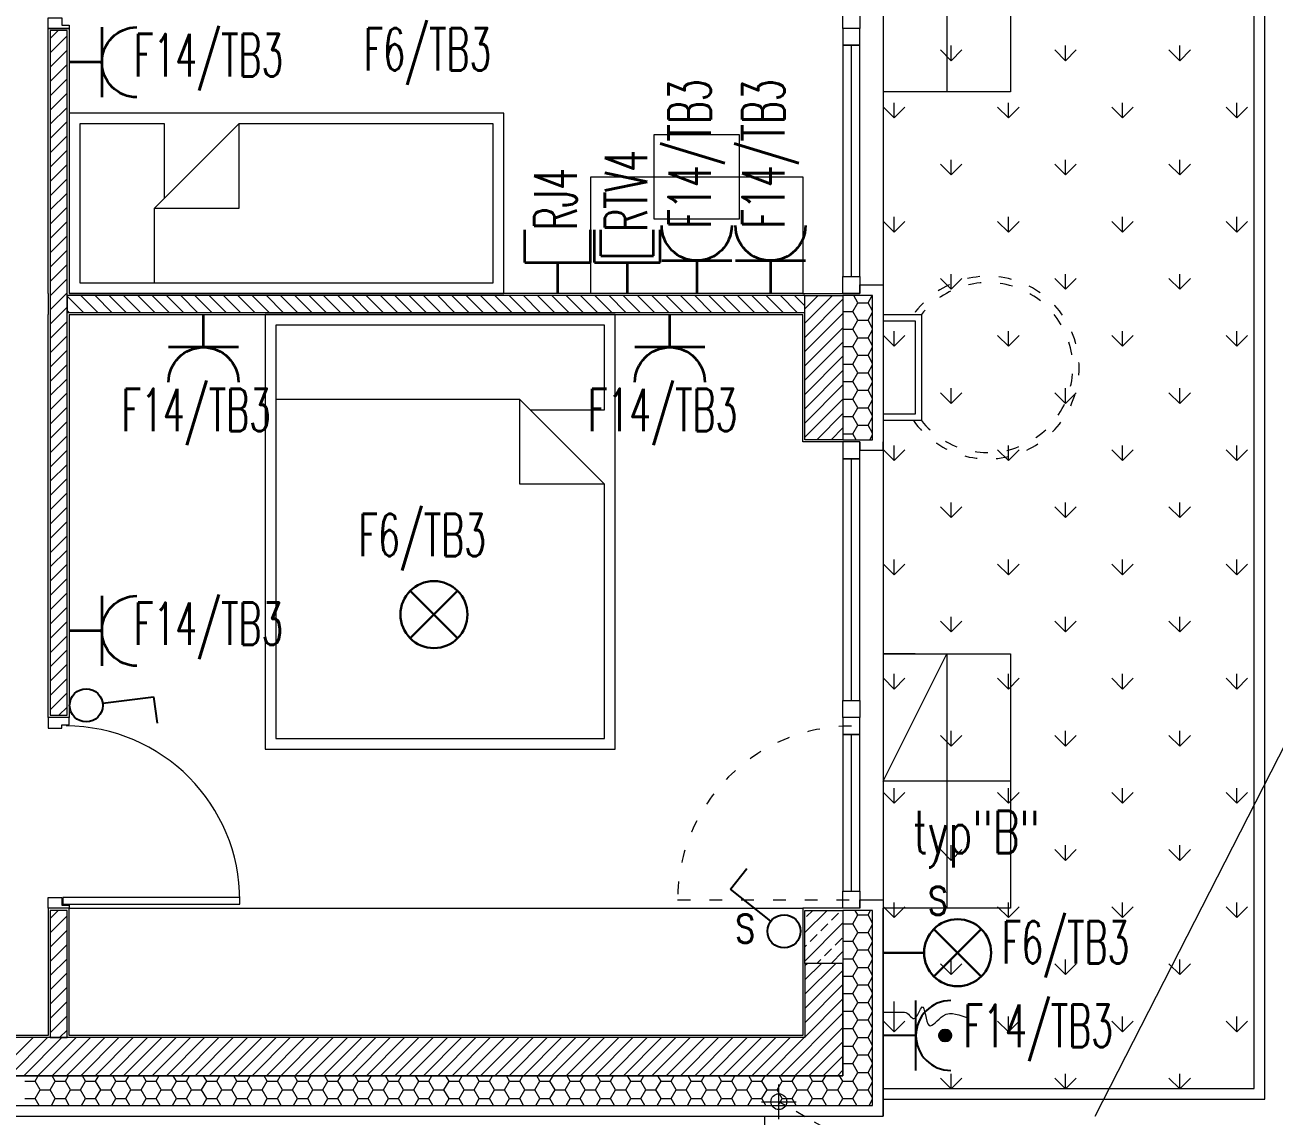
# Model space of a CAD drawing. Header units: millimetres. Extents: x 1780 to 154263, y -7240 to 17216.
# Drawn here: x 75527 to 76116, y 3478 to 3993 of the extents above; entities that cross this region are included whole.
import ezdxf

# ---------------------------------------------------------------- set-up
doc = ezdxf.new("R2010")
doc.units = ezdxf.units.MM
doc.linetypes.add('0.5_0.5', pattern=[1, 0.5, -0.5])
doc.linetypes.add('ACAD_ISO03W100', pattern=[30, 12, -18])
for name, color, linetype, lineweight in [('2d_SX_aranżacja niedrukowana', 191, 'Continuous', 5), ('2d_SX_gruba przekroje', 90, 'Continuous', 20), ('2d_SX_instalacje - kanalizacja opadowa', 130, 'Continuous', 5), ('2d_SX_instalacje szkic - woda', 140, 'Continuous', 5), ('2d_SX_oznaczenia', 40, 'Continuous', 0), ('2d_SX_stolarka drzwiowa', 211, 'Continuous', 5), ('2d_SX_stolarka okienna', 5, 'Continuous', 5), ('2d_SX_stolarka okznaczenia', 251, 'Continuous', 5), ('2d_SX_szraf', 251, 'Continuous', 0), ('2d_SX_warstwy', 181, 'Continuous', 9), ('2d_SX_widok', 10, 'Continuous', 9)]:
    doc.layers.add(name, color=color, linetype=linetype, lineweight=lineweight)
doc.layers.add('2d_SX_rewizja 18 września', color=210, linetype='Continuous')
doc.layers.add('60 instalacje elektryka', color=10, linetype='Continuous')
doc.styles.add('OPIS', font='simplex.shx', dxfattribs={"width": 0.7, "height": 4})

# ---------------------------------------------------------------- blocks, each defined once
blk = doc.blocks.new('PDKLD A2')
at = {"layer": '2d_SX_szraf'}
h = blk.add_hatch(dxfattribs=at)
h.set_pattern_fill('ANSI31', color=8, scale=1.5, style=0)
h.set_pattern_definition([(45, (67477.7755, -18460.881), (-3.367596, 3.367596), [])])
h.paths.add_polyline_path([(80771, -12522.24), (80779, -12522.24), (80779, -12199.24), (80771, -12199.24)])
h = blk.add_hatch(dxfattribs=at)
h.set_pattern_fill('ANSI31', color=8, scale=1.5, angle=90, style=0)
h.set_pattern_definition([(135, (87040.648, -25625.462), (-3.367596, -3.367596), [])])
h.paths.add_polyline_path([(81127, -12332.24), (81127, -12324.24), (80779, -12324.24), (80779, -12332.24)])
h = blk.add_hatch(dxfattribs=at)
h.set_pattern_fill('ANSI31', color=8, scale=1.5, style=0)
h.set_pattern_definition([(45, (67477.7755, -18875.881), (-3.367596, 3.367596), [])])
h.paths.add_polyline_path([(80771, -12674.24), (80779, -12674.24), (80779, -12614.24), (80771, -12614.24)])
at = {"layer": '2d_SX_aranżacja niedrukowana', "color": 8}
for p, q in [((80780, -12673.24), (80780, -12613.24)), ((80780, -12613.24), (81126, -12613.24))]:
    blk.add_line(p, q, dxfattribs=at)
for points in [[(80985, -12323.24), (80985, -12238.24), (80780, -12238.24), (80780, -12323.24)], [(81096, -12248.24), (81096, -12288.24), (81056, -12288.24), (81056, -12248.24)], [(81026, -12323.24), (81026, -12268.24), (81126, -12268.24), (81126, -12323.24)], [(80872.5, -12538.24), (81037.5, -12538.24), (81037.5, -12333.24), (80872.5, -12333.24)]]:
    blk.add_lwpolyline(points, close=True, dxfattribs=at)
for points in [[(80825, -12278.24), (80825, -12243.24), (80785, -12243.24), (80785, -12318.24), (80820, -12318.24)], [(80820, -12318.24), (80980, -12318.24), (80980, -12243.24), (80860, -12243.24)], [(80860, -12243.24), (80820, -12283.24)], [(80860, -12243.24), (80860, -12283.24), (80820, -12283.24)], [(80820, -12283.24), (80820, -12318.24)], [(80997.5, -12378.24), (81032.5, -12378.24), (81032.5, -12338.24), (80877.5, -12338.24), (80877.5, -12373.24)], [(80877.5, -12373.24), (80877.5, -12533.24), (81032.5, -12533.24), (81032.5, -12413.24)], [(80992.5, -12373.24), (80877.5, -12373.24)], [(81032.5, -12413.24), (80992.5, -12373.24)], [(81032.5, -12413.24), (80992.5, -12413.24), (80992.5, -12373.24)]]:
    blk.add_lwpolyline(points, dxfattribs=at)
at = {"layer": '2d_SX_gruba przekroje', "color": 8}
for p, q in [((80770, -12323.24), (80770, -12198.24)), ((80770, -12198.24), (80780, -12198.24)), ((80780, -12198.24), (80780, -12323.24)), ((81153, -12323.24), (81153, -12319.24)), ((81153, -12319.24), (81164, -12319.24)), ((81164, -12319.24), (81164, -12323.24)), ((80770, -12323.24), (80770, -12333.24)), ((81126, -12323.24), (80780, -12323.24)), ((81126, -12323.24), (81153, -12323.24)), ((81164, -12323.24), (81164, -12393.24)), ((80770, -12523.24), (80770, -12333.24)), ((80780, -12333.24), (81126, -12333.24)), ((80780, -12333.24), (80780, -12523.24)), ((81126, -12393.24), (81126, -12333.24)), ((81153, -12393.24), (81126, -12393.24)), ((81153, -12393.24), (81153, -12393.24)), ((81153, -12393.24), (81153, -12397.24)), ((81164, -12397.24), (81164, -12393.24)), ((81153, -12397.24), (81164, -12397.24)), ((80780, -12523.24), (80770, -12523.24)), ((80780, -12613.24), (80770, -12613.24)), ((80770, -12613.24), (80770, -12673.24)), ((80780, -12673.24), (80780, -12613.24)), ((81153, -12613.24), (81126, -12613.24)), ((81126, -12613.24), (81126, -12673.24)), ((81153, -12613.24), (81153, -12609.24)), ((81153, -12609.24), (81164, -12609.24)), ((81164, -12609.24), (81164, -12613.24)), ((81164, -12711.24), (81164, -12613.24)), ((80770, -12673.24), (80402, -12673.24)), ((81126, -12673.24), (80780, -12673.24)), ((80364, -12711.24), (81164, -12711.24))]:
    blk.add_line(p, q, dxfattribs=at)
at = {"layer": '2d_SX_instalacje - kanalizacja opadowa', "color": 8, "linetype": '0.5_0.5', "ltscale": 10}
blk.add_line((81214, -12761.24), (81114.75, -12704.49), dxfattribs=at)
at = {"layer": '2d_SX_instalacje - kanalizacja opadowa', "color": 8}
for points in [[(81114.75, -12712.65), (81114.75, -12696.32)], [(81106.58, -12704.49), (81122.92, -12704.49)]]:
    blk.add_lwpolyline(points, dxfattribs=at)
blk.add_circle((81114.75, -12704.49), 3.75, dxfattribs=at)
at = {"layer": '2d_SX_instalacje szkic - woda', "color": 8}
for p, q in [((81169, -12657.24), (81169, -12667.24)), ((81164, -12662.24), (81174, -12662.24))]:
    blk.add_line(p, q, dxfattribs=at)
at = {"layer": '2d_SX_instalacje szkic - woda', "color": 8, "start_tangent": (0.999797, 0.020138), "end_tangent": (0.973228, -0.22984)}
blk.add_spline([(81174, -12662.24), (81178.39, -12665.3), (81182.38, -12659.79), (81185.68, -12668.47), (81192.28, -12663.92), (81203.98, -12664.89)], degree=3, dxfattribs=at)
at = {"layer": '2d_SX_oznaczenia', "color": 8, "ltscale": 0.5}
for p, q in [((81164, -12553.24), (81194, -12493.24)), ((81224, -12553.24), (81164, -12553.24))]:
    blk.add_line(p, q, dxfattribs=at)
at = {"layer": '2d_SX_stolarka drzwiowa', "color": 8}
for points in [[(80776.5, -12193.24), (80776.5, -12196.74), (80780, -12196.74), (80780, -12198.24), (80770, -12198.24), (80770, -12193.24), (80776.5, -12193.24)], [(80780, -12526.74), (80780, -12523.24), (80770, -12523.24), (80770, -12528.24), (80776.5, -12528.24), (80776.5, -12526.74), (80780, -12526.74)], [(80776.5, -12608.24), (80776.5, -12611.74), (80780, -12611.74), (80780, -12613.24), (80770, -12613.24), (80770, -12608.24), (80776.5, -12608.24)]]:
    blk.add_lwpolyline(points, dxfattribs=at)
blk.add_lwpolyline([(80777, -12611.24), (80860.5, -12611.24), (80860.5, -12608.24), (80777, -12608.24)], close=True, dxfattribs=at)
at = {"layer": '2d_SX_stolarka okienna', "color": 8, "linetype": 'ACAD_ISO03W100', "ltscale": 0.5}
blk.add_line((81067, -12609.24), (81149, -12609.24), dxfattribs=at)
at = {"layer": '2d_SX_stolarka okienna', "color": 8}
for points in [[(81145, -12198.24), (81145, -12190.24), (81153, -12190.24), (81153, -12198.24), (81145, -12198.24)], [(81145, -12198.24), (81145, -12206.24), (81153, -12206.24), (81153, -12198.24), (81145, -12198.24)], [(81145, -12315.24), (81153, -12315.24), (81153, -12206.24), (81145, -12206.24)], [(81145, -12323.24), (81145, -12315.24), (81153, -12315.24), (81153, -12323.24), (81145, -12323.24)], [(81145, -12393.24), (81145, -12401.24), (81153, -12401.24), (81153, -12393.24), (81145, -12393.24)], [(81145, -12515.24), (81153, -12515.24), (81153, -12401.24), (81145, -12401.24)], [(81145, -12523.24), (81145, -12515.24), (81153, -12515.24), (81153, -12523.24), (81145, -12523.24)], [(81145, -12523.24), (81145, -12531.24), (81153, -12531.24), (81153, -12523.24), (81145, -12523.24)], [(81145, -12605.24), (81153, -12605.24), (81153, -12531.24), (81145, -12531.24)], [(81145, -12613.24), (81145, -12605.24), (81153, -12605.24), (81153, -12613.24), (81145, -12613.24)]]:
    blk.add_lwpolyline(points, close=True, dxfattribs=at)
for points in [[(81149, -12315.24), (81149, -12206.24)], [(81149, -12515.24), (81149, -12401.24)], [(81149, -12605.24), (81149, -12531.24)]]:
    blk.add_lwpolyline(points, dxfattribs=at)
at = {"layer": '2d_SX_stolarka okienna', "color": 8, "linetype": 'ACAD_ISO03W100', "ltscale": 0.5}
blk.add_arc((81149.07, -12609.4), 82.07, 90.04855, 179.8832, dxfattribs=at)
at = {"layer": '2d_SX_stolarka okznaczenia', "color": 8}
blk.add_arc((80778.07, -12609.66), 82.43, 359.94923, 89.70246, dxfattribs=at)
at = {"layer": '2d_SX_szraf', "color": 8}
for p, q in [((81164, -11935.24), (81164, -12711.24)), ((81264, -12711.24), (81642.5, -11970.24))]:
    blk.add_line(p, q, dxfattribs=at)
at = {"layer": '2d_SX_szraf', "color": 8, "linetype": 'Continuous'}
for p, q in [((81196.07, -12213.49), (81196.07, -12206.35)), ((81249.96, -12213.49), (81249.96, -12206.35)), ((81303.84, -12213.49), (81303.84, -12206.35)), ((81196.07, -12213.49), (81191.02, -12208.44)), ((81196.07, -12213.49), (81201.13, -12208.44)), ((81249.96, -12213.49), (81244.9, -12208.44)), ((81249.96, -12213.49), (81255.01, -12208.44)), ((81303.84, -12213.49), (81298.79, -12208.44)), ((81303.84, -12213.49), (81308.89, -12208.44)), ((81169.13, -12240.43), (81164.08, -12235.38)), ((81169.13, -12240.43), (81169.13, -12233.29)), ((81169.13, -12240.43), (81174.19, -12235.38)), ((81223.02, -12240.43), (81217.96, -12235.38)), ((81223.02, -12240.43), (81223.02, -12233.29)), ((81223.02, -12240.43), (81228.07, -12235.38)), ((81276.9, -12240.43), (81271.85, -12235.38)), ((81276.9, -12240.43), (81276.9, -12233.29)), ((81276.9, -12240.43), (81281.95, -12235.38)), ((81330.78, -12240.43), (81325.73, -12235.38)), ((81330.78, -12240.43), (81330.78, -12233.29)), ((81330.78, -12240.43), (81335.83, -12235.38)), ((81196.07, -12267.37), (81196.07, -12260.23)), ((81249.96, -12267.37), (81249.96, -12260.23)), ((81303.84, -12267.37), (81303.84, -12260.23)), ((81196.07, -12267.37), (81191.02, -12262.32)), ((81196.07, -12267.37), (81201.13, -12262.32)), ((81249.96, -12267.37), (81244.9, -12262.32)), ((81249.96, -12267.37), (81255.01, -12262.32)), ((81303.84, -12267.37), (81298.79, -12262.32)), ((81303.84, -12267.37), (81308.89, -12262.32)), ((81169.13, -12294.31), (81164.08, -12289.26)), ((81169.13, -12294.31), (81169.13, -12287.17)), ((81169.13, -12294.31), (81174.19, -12289.26)), ((81223.02, -12294.31), (81217.96, -12289.26)), ((81223.02, -12294.31), (81223.02, -12287.17)), ((81223.02, -12294.31), (81228.07, -12289.26)), ((81276.9, -12294.31), (81271.85, -12289.26)), ((81276.9, -12294.31), (81276.9, -12287.17)), ((81276.9, -12294.31), (81281.95, -12289.26)), ((81330.78, -12294.31), (81325.73, -12289.26)), ((81330.78, -12294.31), (81330.78, -12287.17)), ((81330.78, -12294.31), (81335.83, -12289.26)), ((81196.07, -12321.26), (81196.07, -12314.11)), ((81249.96, -12321.26), (81249.96, -12314.11)), ((81303.84, -12321.26), (81303.84, -12314.11)), ((81196.07, -12321.26), (81191.02, -12316.2)), ((81196.07, -12321.26), (81201.13, -12316.2)), ((81249.96, -12321.26), (81244.9, -12316.2)), ((81249.96, -12321.26), (81255.01, -12316.2)), ((81303.84, -12321.26), (81298.79, -12316.2)), ((81303.84, -12321.26), (81308.89, -12316.2)), ((81127, -12330.51), (81133.27, -12324.24)), ((81127, -12337.24), (81140.01, -12324.24)), ((81127, -12343.98), (81145, -12325.98)), ((81152.04, -12327.69), (81150.05, -12324.24)), ((81156.81, -12327.69), (81158.8, -12324.24)), ((81145, -12331.82), (81149.66, -12331.82)), ((81149.66, -12331.82), (81152.04, -12327.69)), ((81152.04, -12335.94), (81149.66, -12331.82)), ((81152.04, -12327.69), (81156.81, -12327.69)), ((81159, -12331.5), (81156.81, -12327.69)), ((81127, -12350.71), (81145, -12332.71)), ((81149.66, -12340.07), (81152.04, -12335.94)), ((81152.04, -12335.94), (81156.81, -12335.94)), ((81156.81, -12335.94), (81159, -12332.14)), ((81159, -12339.74), (81156.81, -12335.94)), ((81127, -12357.45), (81145, -12339.45)), ((81145, -12340.07), (81149.66, -12340.07)), ((81152.04, -12344.19), (81149.66, -12340.07)), ((81156.81, -12344.19), (81159, -12340.39)), ((81169.13, -12348.2), (81164.08, -12343.14)), ((81169.13, -12348.2), (81169.13, -12341.05)), ((81169.13, -12348.2), (81174.19, -12343.14)), ((81223.02, -12348.2), (81217.96, -12343.14)), ((81223.02, -12348.2), (81223.02, -12341.05)), ((81223.02, -12348.2), (81228.07, -12343.14)), ((81276.9, -12348.2), (81271.85, -12343.14)), ((81276.9, -12348.2), (81276.9, -12341.05)), ((81276.9, -12348.2), (81281.95, -12343.14)), ((81330.78, -12348.2), (81325.73, -12343.14)), ((81330.78, -12348.2), (81330.78, -12341.05)), ((81330.78, -12348.2), (81335.83, -12343.14)), ((81127, -12364.18), (81145, -12346.18)), ((81145, -12348.31), (81149.66, -12348.31)), ((81149.66, -12348.31), (81152.04, -12344.19)), ((81152.04, -12352.44), (81149.66, -12348.31)), ((81152.04, -12344.19), (81156.81, -12344.19)), ((81159, -12347.99), (81156.81, -12344.19)), ((81156.81, -12352.44), (81159, -12348.64)), ((81127, -12370.92), (81145, -12352.92)), ((81149.66, -12356.56), (81152.04, -12352.44)), ((81152.04, -12352.44), (81156.81, -12352.44)), ((81159, -12356.24), (81156.81, -12352.44)), ((81127, -12377.65), (81145, -12359.65)), ((81145, -12356.56), (81149.66, -12356.56)), ((81152.04, -12360.69), (81149.66, -12356.56)), ((81149.66, -12364.81), (81152.04, -12360.69)), ((81152.04, -12360.69), (81156.81, -12360.69)), ((81156.81, -12360.69), (81159, -12356.89)), ((81159, -12364.49), (81156.81, -12360.69)), ((81127, -12384.39), (81145, -12366.39)), ((81145, -12364.81), (81149.66, -12364.81)), ((81152.04, -12368.94), (81149.66, -12364.81)), ((81156.81, -12368.94), (81159, -12365.13)), ((81127, -12391.12), (81145, -12373.12)), ((81145, -12373.06), (81149.66, -12373.06)), ((81149.66, -12373.06), (81152.04, -12368.94)), ((81152.04, -12377.19), (81149.66, -12373.06)), ((81152.04, -12368.94), (81156.81, -12368.94)), ((81159, -12372.74), (81156.81, -12368.94)), ((81196.07, -12375.14), (81191.02, -12370.09)), ((81196.07, -12375.14), (81196.07, -12367.99)), ((81196.07, -12375.14), (81201.13, -12370.09)), ((81249.96, -12375.14), (81244.9, -12370.09)), ((81249.96, -12375.14), (81249.96, -12367.99)), ((81249.96, -12375.14), (81255.01, -12370.09)), ((81303.84, -12375.14), (81298.79, -12370.09)), ((81303.84, -12375.14), (81303.84, -12367.99)), ((81303.84, -12375.14), (81308.89, -12370.09)), ((81149.66, -12381.31), (81152.04, -12377.19)), ((81152.04, -12377.19), (81156.81, -12377.19)), ((81156.81, -12377.19), (81159, -12373.38)), ((81159, -12380.99), (81156.81, -12377.19)), ((81132.62, -12392.24), (81145, -12379.86)), ((81145, -12381.31), (81149.66, -12381.31)), ((81152.04, -12385.43), (81149.66, -12381.31)), ((81156.81, -12385.43), (81159, -12381.63)), ((81139.36, -12392.24), (81145, -12386.59)), ((81145, -12389.56), (81149.66, -12389.56)), ((81149.66, -12389.56), (81152.04, -12385.43)), ((81151.21, -12392.24), (81149.66, -12389.56)), ((81152.04, -12385.43), (81156.81, -12385.43)), ((81159, -12389.24), (81156.81, -12385.43)), ((81157.64, -12392.24), (81159, -12389.88)), ((81169.13, -12402.08), (81169.13, -12394.93)), ((81223.02, -12402.08), (81223.02, -12394.93)), ((81276.9, -12402.08), (81276.9, -12394.93)), ((81330.78, -12402.08), (81330.78, -12394.93)), ((81169.13, -12402.08), (81164.08, -12397.03)), ((81169.13, -12402.08), (81174.19, -12397.03)), ((81223.02, -12402.08), (81217.96, -12397.03)), ((81223.02, -12402.08), (81228.07, -12397.03)), ((81276.9, -12402.08), (81271.85, -12397.03)), ((81276.9, -12402.08), (81281.95, -12397.03)), ((81330.78, -12402.08), (81325.73, -12397.03)), ((81330.78, -12402.08), (81335.83, -12397.03)), ((81196.07, -12429.02), (81191.02, -12423.97)), ((81196.07, -12429.02), (81196.07, -12421.87)), ((81196.07, -12429.02), (81201.13, -12423.97)), ((81249.96, -12429.02), (81244.9, -12423.97)), ((81249.96, -12429.02), (81249.96, -12421.87)), ((81249.96, -12429.02), (81255.01, -12423.97)), ((81303.84, -12429.02), (81298.79, -12423.97)), ((81303.84, -12429.02), (81303.84, -12421.87)), ((81303.84, -12429.02), (81308.89, -12423.97)), ((81169.13, -12455.96), (81169.13, -12448.82)), ((81223.02, -12455.96), (81223.02, -12448.82)), ((81276.9, -12455.96), (81276.9, -12448.82)), ((81330.78, -12455.96), (81330.78, -12448.82)), ((81169.13, -12455.96), (81164.08, -12450.91)), ((81169.13, -12455.96), (81174.19, -12450.91)), ((81223.02, -12455.96), (81217.96, -12450.91)), ((81223.02, -12455.96), (81228.07, -12450.91)), ((81276.9, -12455.96), (81271.85, -12450.91)), ((81276.9, -12455.96), (81281.95, -12450.91)), ((81330.78, -12455.96), (81325.73, -12450.91)), ((81330.78, -12455.96), (81335.83, -12450.91)), ((81196.07, -12482.9), (81191.02, -12477.85)), ((81196.07, -12482.9), (81196.07, -12475.76)), ((81196.07, -12482.9), (81201.13, -12477.85)), ((81249.96, -12482.9), (81244.9, -12477.85)), ((81249.96, -12482.9), (81249.96, -12475.76)), ((81249.96, -12482.9), (81255.01, -12477.85)), ((81303.84, -12482.9), (81298.79, -12477.85)), ((81303.84, -12482.9), (81303.84, -12475.76)), ((81303.84, -12482.9), (81308.89, -12477.85)), ((81169.13, -12509.84), (81169.13, -12502.7)), ((81223.02, -12509.84), (81223.02, -12502.7)), ((81276.9, -12509.84), (81276.9, -12502.7)), ((81330.78, -12509.84), (81330.78, -12502.7)), ((81169.13, -12509.84), (81164.08, -12504.79)), ((81169.13, -12509.84), (81174.19, -12504.79)), ((81223.02, -12509.84), (81217.96, -12504.79)), ((81223.02, -12509.84), (81228.07, -12504.79)), ((81276.9, -12509.84), (81271.85, -12504.79)), ((81276.9, -12509.84), (81281.95, -12504.79)), ((81330.78, -12509.84), (81325.73, -12504.79)), ((81330.78, -12509.84), (81335.83, -12504.79)), ((81196.07, -12536.78), (81191.02, -12531.73)), ((81196.07, -12536.78), (81196.07, -12529.64)), ((81196.07, -12536.78), (81201.13, -12531.73)), ((81249.96, -12536.78), (81244.9, -12531.73)), ((81249.96, -12536.78), (81249.96, -12529.64)), ((81249.96, -12536.78), (81255.01, -12531.73)), ((81303.84, -12536.78), (81298.79, -12531.73)), ((81303.84, -12536.78), (81303.84, -12529.64)), ((81303.84, -12536.78), (81308.89, -12531.73)), ((81169.13, -12563.72), (81164.08, -12558.67)), ((81169.13, -12563.72), (81169.13, -12556.58)), ((81169.13, -12563.72), (81174.19, -12558.67)), ((81223.02, -12563.72), (81217.96, -12558.67)), ((81223.02, -12563.72), (81223.02, -12556.58)), ((81223.02, -12563.72), (81228.07, -12558.67)), ((81276.9, -12563.72), (81271.85, -12558.67)), ((81276.9, -12563.72), (81276.9, -12556.58)), ((81276.9, -12563.72), (81281.95, -12558.67)), ((81330.78, -12563.72), (81325.73, -12558.67)), ((81330.78, -12563.72), (81330.78, -12556.58)), ((81330.78, -12563.72), (81335.83, -12558.67)), ((81196.07, -12590.66), (81196.07, -12583.52)), ((81249.96, -12590.66), (81249.96, -12583.52)), ((81303.84, -12590.66), (81303.84, -12583.52)), ((81196.07, -12590.66), (81191.02, -12585.61)), ((81196.07, -12590.66), (81201.13, -12585.61)), ((81249.96, -12590.66), (81244.9, -12585.61)), ((81249.96, -12590.66), (81255.01, -12585.61)), ((81303.84, -12590.66), (81298.79, -12585.61)), ((81303.84, -12590.66), (81308.89, -12585.61)), ((81127, -12624.73), (81137.5, -12614.24)), ((81127.79, -12617.2), (81130.76, -12614.24)), ((81152.04, -12616.4), (81150.79, -12614.24)), ((81156.81, -12616.4), (81158.06, -12614.24)), ((81169.13, -12617.6), (81164.08, -12612.55)), ((81169.13, -12617.6), (81169.13, -12610.46)), ((81169.13, -12617.6), (81174.19, -12612.55)), ((81223.02, -12617.6), (81217.96, -12612.55)), ((81223.02, -12617.6), (81223.02, -12610.46)), ((81223.02, -12617.6), (81228.07, -12612.55)), ((81276.9, -12617.6), (81271.85, -12612.55)), ((81276.9, -12617.6), (81276.9, -12610.46)), ((81276.9, -12617.6), (81281.95, -12612.55)), ((81330.78, -12617.6), (81325.73, -12612.55)), ((81330.78, -12617.6), (81330.78, -12610.46)), ((81330.78, -12617.6), (81335.83, -12612.55)), ((81127, -12638.2), (81145, -12620.2)), ((81134.53, -12623.94), (81137.9, -12620.57)), ((81139.58, -12618.89), (81142.95, -12615.52)), ((81145, -12620.53), (81149.66, -12620.53)), ((81149.66, -12620.53), (81152.04, -12616.4)), ((81152.04, -12624.65), (81149.66, -12620.53)), ((81152.04, -12616.4), (81156.81, -12616.4)), ((81159, -12620.21), (81156.81, -12616.4)), ((81129.48, -12628.99), (81132.85, -12625.62)), ((81149.66, -12628.78), (81152.04, -12624.65)), ((81152.04, -12624.65), (81156.81, -12624.65)), ((81156.81, -12624.65), (81159, -12620.85)), ((81159, -12628.46), (81156.81, -12624.65)), ((81127, -12631.46), (81127.79, -12630.67)), ((81136.21, -12635.72), (81139.58, -12632.36)), ((81141.27, -12630.67), (81144.63, -12627.3)), ((81145, -12628.78), (81149.66, -12628.78)), ((81152.04, -12632.9), (81149.66, -12628.78)), ((81156.81, -12632.9), (81159, -12629.1)), ((81132.7, -12639.24), (81134.53, -12637.41)), ((81139.44, -12639.24), (81145, -12633.67)), ((81145, -12637.03), (81149.66, -12637.03)), ((81149.66, -12637.03), (81152.04, -12632.9)), ((81152.04, -12641.15), (81149.66, -12637.03)), ((81152.04, -12632.9), (81156.81, -12632.9)), ((81159, -12636.7), (81156.81, -12632.9)), ((81156.81, -12641.15), (81159, -12637.35)), ((81196.07, -12644.54), (81196.07, -12637.4)), ((81249.96, -12644.54), (81249.96, -12637.4)), ((81303.84, -12644.54), (81303.84, -12637.4)), ((81127, -12640.32), (81128.09, -12639.24)), ((81127, -12647.06), (81134.83, -12639.24)), ((81127, -12653.8), (81141.56, -12639.24)), ((81127, -12660.53), (81145, -12642.53)), ((81149.66, -12645.28), (81152.04, -12641.15)), ((81152.04, -12641.15), (81156.81, -12641.15)), ((81159, -12644.95), (81156.81, -12641.15)), ((81196.07, -12644.54), (81191.02, -12639.49)), ((81196.07, -12644.54), (81201.13, -12639.49)), ((81249.96, -12644.54), (81244.9, -12639.49)), ((81249.96, -12644.54), (81255.01, -12639.49)), ((81303.84, -12644.54), (81298.79, -12639.49)), ((81303.84, -12644.54), (81308.89, -12639.49)), ((81127, -12667.27), (81145, -12649.27)), ((81145, -12645.28), (81149.66, -12645.28)), ((81152.04, -12649.4), (81149.66, -12645.28)), ((81149.66, -12653.52), (81152.04, -12649.4)), ((81152.04, -12649.4), (81156.81, -12649.4)), ((81156.81, -12649.4), (81159, -12645.6)), ((81159, -12653.2), (81156.81, -12649.4)), ((81145, -12653.52), (81149.66, -12653.52)), ((81152.04, -12657.65), (81149.66, -12653.52)), ((81156.81, -12657.65), (81159, -12653.85)), ((81127, -12674), (81145, -12656)), ((81145, -12661.77), (81149.66, -12661.77)), ((81149.66, -12661.77), (81152.04, -12657.65)), ((81152.04, -12665.9), (81149.66, -12661.77)), ((81152.04, -12657.65), (81156.81, -12657.65)), ((81159, -12661.45), (81156.81, -12657.65)), ((81115.5, -12692.24), (81145, -12662.74)), ((81149.66, -12670.02), (81152.04, -12665.9)), ((81152.04, -12665.9), (81156.81, -12665.9)), ((81156.81, -12665.9), (81159, -12662.09)), ((81159, -12669.7), (81156.81, -12665.9)), ((81169.13, -12671.49), (81164.08, -12666.43)), ((81169.13, -12671.49), (81169.13, -12664.34)), ((81169.13, -12671.49), (81174.19, -12666.43)), ((81223.02, -12671.49), (81217.96, -12666.43)), ((81223.02, -12671.49), (81223.02, -12664.34)), ((81223.02, -12671.49), (81228.07, -12666.43)), ((81276.9, -12671.49), (81271.85, -12666.43)), ((81276.9, -12671.49), (81276.9, -12664.34)), ((81276.9, -12671.49), (81281.95, -12666.43)), ((81330.78, -12671.49), (81325.73, -12666.43)), ((81330.78, -12671.49), (81330.78, -12664.34)), ((81330.78, -12671.49), (81335.83, -12666.43)), ((81122.24, -12692.24), (81145, -12669.47)), ((81145, -12670.02), (81149.66, -12670.02)), ((81152.04, -12674.15), (81149.66, -12670.02)), ((81156.81, -12674.15), (81159, -12670.34)), ((80745.07, -12692.24), (80763.07, -12674.24)), ((80751.8, -12692.24), (80769.8, -12674.24)), ((80758.54, -12692.24), (80776.54, -12674.24)), ((80765.27, -12692.24), (80783.27, -12674.24)), ((80772.01, -12692.24), (80790.01, -12674.24)), ((80778.74, -12692.24), (80796.74, -12674.24)), ((80785.48, -12692.24), (80803.48, -12674.24)), ((80792.21, -12692.24), (80810.21, -12674.24)), ((80798.95, -12692.24), (80816.95, -12674.24)), ((80805.68, -12692.24), (80823.68, -12674.24)), ((80812.42, -12692.24), (80830.42, -12674.24)), ((80819.15, -12692.24), (80837.15, -12674.24)), ((80825.89, -12692.24), (80843.89, -12674.24)), ((80832.62, -12692.24), (80850.62, -12674.24)), ((80839.36, -12692.24), (80857.36, -12674.24)), ((80846.1, -12692.24), (80864.1, -12674.24)), ((80852.83, -12692.24), (80870.83, -12674.24)), ((80859.57, -12692.24), (80877.57, -12674.24)), ((80866.3, -12692.24), (80884.3, -12674.24)), ((80873.04, -12692.24), (80891.04, -12674.24)), ((80879.77, -12692.24), (80897.77, -12674.24)), ((80886.51, -12692.24), (80904.51, -12674.24)), ((80893.24, -12692.24), (80911.24, -12674.24)), ((80899.98, -12692.24), (80917.98, -12674.24)), ((80906.71, -12692.24), (80924.71, -12674.24)), ((80913.45, -12692.24), (80931.45, -12674.24)), ((80920.18, -12692.24), (80938.18, -12674.24)), ((80926.92, -12692.24), (80944.92, -12674.24)), ((80933.65, -12692.24), (80951.65, -12674.24)), ((80940.39, -12692.24), (80958.39, -12674.24)), ((80947.12, -12692.24), (80965.12, -12674.24)), ((80953.86, -12692.24), (80971.86, -12674.24)), ((80960.59, -12692.24), (80978.59, -12674.24)), ((80967.33, -12692.24), (80985.33, -12674.24)), ((80974.06, -12692.24), (80992.06, -12674.24)), ((80980.8, -12692.24), (80998.8, -12674.24)), ((80987.53, -12692.24), (81005.53, -12674.24)), ((80994.27, -12692.24), (81012.27, -12674.24)), ((81001, -12692.24), (81019, -12674.24)), ((81007.74, -12692.24), (81025.74, -12674.24)), ((81014.48, -12692.24), (81032.48, -12674.24)), ((81021.21, -12692.24), (81039.21, -12674.24)), ((81027.95, -12692.24), (81045.95, -12674.24)), ((81034.68, -12692.24), (81052.68, -12674.24)), ((81041.42, -12692.24), (81059.42, -12674.24)), ((81048.15, -12692.24), (81066.15, -12674.24)), ((81054.89, -12692.24), (81072.89, -12674.24)), ((81061.62, -12692.24), (81079.62, -12674.24)), ((81068.36, -12692.24), (81086.36, -12674.24)), ((81075.09, -12692.24), (81093.09, -12674.24)), ((81081.83, -12692.24), (81099.83, -12674.24)), ((81088.56, -12692.24), (81106.56, -12674.24)), ((81095.3, -12692.24), (81113.3, -12674.24)), ((81102.03, -12692.24), (81120.03, -12674.24)), ((81108.77, -12692.24), (81126.77, -12674.24)), ((81128.97, -12692.24), (81145, -12676.21)), ((81145, -12678.27), (81149.66, -12678.27)), ((81149.66, -12678.27), (81152.04, -12674.15)), ((81152.04, -12682.4), (81149.66, -12678.27)), ((81152.04, -12674.15), (81156.81, -12674.15)), ((81159, -12677.95), (81156.81, -12674.15)), ((81156.81, -12682.4), (81159, -12678.59)), ((81135.71, -12692.24), (81145, -12682.94)), ((81149.66, -12686.52), (81152.04, -12682.4)), ((81152.04, -12682.4), (81156.81, -12682.4)), ((81159, -12686.2), (81156.81, -12682.4)), ((81142.44, -12692.24), (81145, -12689.68)), ((81145, -12686.52), (81149.66, -12686.52)), ((81152.04, -12690.64), (81149.66, -12686.52)), ((81149.66, -12694.77), (81152.04, -12690.64)), ((81152.04, -12690.64), (81156.81, -12690.64)), ((81156.81, -12690.64), (81159, -12686.84)), ((81159, -12694.45), (81156.81, -12690.64)), ((81196.07, -12698.43), (81196.07, -12691.28)), ((81249.96, -12698.43), (81249.96, -12691.28)), ((81303.84, -12698.43), (81303.84, -12691.28)), ((80759.14, -12694.77), (80763.9, -12694.77)), ((80763.9, -12694.77), (80765.36, -12692.24)), ((80766.28, -12698.89), (80763.9, -12694.77)), ((80771.04, -12698.89), (80773.43, -12694.77)), ((80773.43, -12694.77), (80771.96, -12692.24)), ((80773.43, -12694.77), (80778.19, -12694.77)), ((80778.19, -12694.77), (80779.65, -12692.24)), ((80780.57, -12698.89), (80778.19, -12694.77)), ((80785.33, -12698.89), (80787.71, -12694.77)), ((80787.71, -12694.77), (80786.25, -12692.24)), ((80787.71, -12694.77), (80792.48, -12694.77)), ((80792.48, -12694.77), (80793.94, -12692.24)), ((80794.86, -12698.89), (80792.48, -12694.77)), ((80799.62, -12698.89), (80802, -12694.77)), ((80802, -12694.77), (80800.54, -12692.24)), ((80802, -12694.77), (80806.76, -12694.77)), ((80806.76, -12694.77), (80808.23, -12692.24)), ((80809.14, -12698.89), (80806.76, -12694.77)), ((80813.91, -12698.89), (80816.29, -12694.77)), ((80816.29, -12694.77), (80814.83, -12692.24)), ((80816.29, -12694.77), (80821.05, -12694.77)), ((80821.05, -12694.77), (80822.51, -12692.24)), ((80823.43, -12698.89), (80821.05, -12694.77)), ((80828.19, -12698.89), (80830.58, -12694.77)), ((80830.58, -12694.77), (80829.11, -12692.24)), ((80830.58, -12694.77), (80835.34, -12694.77)), ((80835.34, -12694.77), (80836.8, -12692.24)), ((80837.72, -12698.89), (80835.34, -12694.77)), ((80842.48, -12698.89), (80844.86, -12694.77)), ((80844.86, -12694.77), (80843.4, -12692.24)), ((80844.86, -12694.77), (80849.63, -12694.77)), ((80849.63, -12694.77), (80851.09, -12692.24)), ((80852.01, -12698.89), (80849.63, -12694.77)), ((80856.77, -12698.89), (80859.15, -12694.77)), ((80859.15, -12694.77), (80857.69, -12692.24)), ((80859.15, -12694.77), (80863.91, -12694.77)), ((80863.91, -12694.77), (80865.38, -12692.24)), ((80866.29, -12698.89), (80863.91, -12694.77)), ((80871.06, -12698.89), (80873.44, -12694.77)), ((80873.44, -12694.77), (80871.98, -12692.24)), ((80873.44, -12694.77), (80878.2, -12694.77)), ((80878.2, -12694.77), (80879.66, -12692.24)), ((80880.58, -12698.89), (80878.2, -12694.77)), ((80885.34, -12698.89), (80887.73, -12694.77)), ((80887.73, -12694.77), (80886.26, -12692.24)), ((80887.73, -12694.77), (80892.49, -12694.77)), ((80892.49, -12694.77), (80893.95, -12692.24)), ((80894.87, -12698.89), (80892.49, -12694.77)), ((80899.63, -12698.89), (80902.01, -12694.77)), ((80902.01, -12694.77), (80900.55, -12692.24)), ((80902.01, -12694.77), (80906.78, -12694.77)), ((80906.78, -12694.77), (80908.24, -12692.24)), ((80909.16, -12698.89), (80906.78, -12694.77)), ((80913.92, -12698.89), (80916.3, -12694.77)), ((80916.3, -12694.77), (80914.84, -12692.24)), ((80916.3, -12694.77), (80921.06, -12694.77)), ((80921.06, -12694.77), (80922.53, -12692.24)), ((80923.44, -12698.89), (80921.06, -12694.77)), ((80928.21, -12698.89), (80930.59, -12694.77)), ((80930.59, -12694.77), (80929.13, -12692.24)), ((80930.59, -12694.77), (80935.35, -12694.77)), ((80935.35, -12694.77), (80936.81, -12692.24)), ((80937.73, -12698.89), (80935.35, -12694.77)), ((80942.49, -12698.89), (80944.88, -12694.77)), ((80944.88, -12694.77), (80943.41, -12692.24)), ((80944.88, -12694.77), (80949.64, -12694.77)), ((80949.64, -12694.77), (80951.1, -12692.24)), ((80952.02, -12698.89), (80949.64, -12694.77)), ((80956.78, -12698.89), (80959.16, -12694.77)), ((80959.16, -12694.77), (80957.7, -12692.24)), ((80959.16, -12694.77), (80963.93, -12694.77)), ((80963.93, -12694.77), (80965.39, -12692.24)), ((80966.31, -12698.89), (80963.93, -12694.77)), ((80971.07, -12698.89), (80973.45, -12694.77)), ((80973.45, -12694.77), (80971.99, -12692.24)), ((80973.45, -12694.77), (80978.21, -12694.77)), ((80978.21, -12694.77), (80979.68, -12692.24)), ((80980.59, -12698.89), (80978.21, -12694.77)), ((80985.36, -12698.89), (80987.74, -12694.77)), ((80987.74, -12694.77), (80986.28, -12692.24)), ((80987.74, -12694.77), (80992.5, -12694.77)), ((80992.5, -12694.77), (80993.96, -12692.24)), ((80994.88, -12698.89), (80992.5, -12694.77)), ((80999.64, -12698.89), (81002.03, -12694.77)), ((81002.03, -12694.77), (81000.56, -12692.24)), ((81002.03, -12694.77), (81006.79, -12694.77)), ((81006.79, -12694.77), (81008.25, -12692.24)), ((81009.17, -12698.89), (81006.79, -12694.77)), ((81013.93, -12698.89), (81016.31, -12694.77)), ((81016.31, -12694.77), (81014.85, -12692.24)), ((81016.31, -12694.77), (81021.08, -12694.77)), ((81021.08, -12694.77), (81022.54, -12692.24)), ((81023.46, -12698.89), (81021.08, -12694.77)), ((81028.22, -12698.89), (81030.6, -12694.77)), ((81030.6, -12694.77), (81029.14, -12692.24)), ((81030.6, -12694.77), (81035.36, -12694.77)), ((81035.36, -12694.77), (81036.83, -12692.24)), ((81037.74, -12698.89), (81035.36, -12694.77)), ((81042.51, -12698.89), (81044.89, -12694.77)), ((81044.89, -12694.77), (81043.43, -12692.24)), ((81044.89, -12694.77), (81049.65, -12694.77)), ((81049.65, -12694.77), (81051.11, -12692.24)), ((81052.03, -12698.89), (81049.65, -12694.77)), ((81056.79, -12698.89), (81059.18, -12694.77)), ((81059.18, -12694.77), (81057.71, -12692.24)), ((81059.18, -12694.77), (81063.94, -12694.77)), ((81063.94, -12694.77), (81065.4, -12692.24)), ((81066.32, -12698.89), (81063.94, -12694.77)), ((81071.08, -12698.89), (81073.46, -12694.77)), ((81073.46, -12694.77), (81072, -12692.24)), ((81073.46, -12694.77), (81078.23, -12694.77)), ((81078.23, -12694.77), (81079.69, -12692.24)), ((81080.61, -12698.89), (81078.23, -12694.77)), ((81085.37, -12698.89), (81087.75, -12694.77)), ((81087.75, -12694.77), (81086.29, -12692.24)), ((81087.75, -12694.77), (81092.51, -12694.77)), ((81092.51, -12694.77), (81093.98, -12692.24)), ((81094.89, -12698.89), (81092.51, -12694.77)), ((81099.66, -12698.89), (81102.04, -12694.77)), ((81102.04, -12694.77), (81100.58, -12692.24)), ((81102.04, -12694.77), (81106.8, -12694.77)), ((81106.8, -12694.77), (81108.26, -12692.24)), ((81109.18, -12698.89), (81106.8, -12694.77)), ((81113.94, -12698.89), (81116.33, -12694.77)), ((81116.33, -12694.77), (81114.86, -12692.24)), ((81116.33, -12694.77), (81121.09, -12694.77)), ((81121.09, -12694.77), (81122.55, -12692.24)), ((81123.47, -12698.89), (81121.09, -12694.77)), ((81128.23, -12698.89), (81130.61, -12694.77)), ((81130.61, -12694.77), (81129.15, -12692.24)), ((81130.61, -12694.77), (81135.38, -12694.77)), ((81135.38, -12694.77), (81136.84, -12692.24)), ((81137.76, -12698.89), (81135.38, -12694.77)), ((81142.52, -12698.89), (81144.9, -12694.77)), ((81144.9, -12694.77), (81143.44, -12692.24)), ((81144.9, -12694.77), (81149.66, -12694.77)), ((81152.04, -12698.89), (81149.66, -12694.77)), ((81156.81, -12698.89), (81159, -12695.09)), ((81196.07, -12698.43), (81191.02, -12693.37)), ((81196.07, -12698.43), (81201.13, -12693.37)), ((81249.96, -12698.43), (81244.9, -12693.37)), ((81249.96, -12698.43), (81255.01, -12693.37)), ((81303.84, -12698.43), (81298.79, -12693.37)), ((81303.84, -12698.43), (81308.89, -12693.37)), ((80759.14, -12703.02), (80763.9, -12703.02)), ((80763.9, -12703.02), (80766.28, -12698.89)), ((80765.76, -12706.24), (80763.9, -12703.02)), ((80766.28, -12698.89), (80771.04, -12698.89)), ((80773.43, -12703.02), (80771.04, -12698.89)), ((80771.57, -12706.24), (80773.43, -12703.02)), ((80773.43, -12703.02), (80778.19, -12703.02)), ((80778.19, -12703.02), (80780.57, -12698.89)), ((80780.05, -12706.24), (80778.19, -12703.02)), ((80780.57, -12698.89), (80785.33, -12698.89)), ((80787.71, -12703.02), (80785.33, -12698.89)), ((80785.85, -12706.24), (80787.71, -12703.02)), ((80787.71, -12703.02), (80792.48, -12703.02)), ((80792.48, -12703.02), (80794.86, -12698.89)), ((80794.33, -12706.24), (80792.48, -12703.02)), ((80794.86, -12698.89), (80799.62, -12698.89)), ((80802, -12703.02), (80799.62, -12698.89)), ((80800.14, -12706.24), (80802, -12703.02)), ((80802, -12703.02), (80806.76, -12703.02)), ((80806.76, -12703.02), (80809.14, -12698.89)), ((80808.62, -12706.24), (80806.76, -12703.02)), ((80809.14, -12698.89), (80813.91, -12698.89)), ((80816.29, -12703.02), (80813.91, -12698.89)), ((80814.43, -12706.24), (80816.29, -12703.02)), ((80816.29, -12703.02), (80821.05, -12703.02)), ((80821.05, -12703.02), (80823.43, -12698.89)), ((80822.91, -12706.24), (80821.05, -12703.02)), ((80823.43, -12698.89), (80828.19, -12698.89)), ((80830.58, -12703.02), (80828.19, -12698.89)), ((80828.72, -12706.24), (80830.58, -12703.02)), ((80830.58, -12703.02), (80835.34, -12703.02)), ((80835.34, -12703.02), (80837.72, -12698.89)), ((80837.2, -12706.24), (80835.34, -12703.02)), ((80837.72, -12698.89), (80842.48, -12698.89)), ((80844.86, -12703.02), (80842.48, -12698.89)), ((80843, -12706.24), (80844.86, -12703.02)), ((80844.86, -12703.02), (80849.63, -12703.02)), ((80849.63, -12703.02), (80852.01, -12698.89)), ((80851.48, -12706.24), (80849.63, -12703.02)), ((80852.01, -12698.89), (80856.77, -12698.89)), ((80859.15, -12703.02), (80856.77, -12698.89)), ((80857.29, -12706.24), (80859.15, -12703.02)), ((80859.15, -12703.02), (80863.91, -12703.02)), ((80863.91, -12703.02), (80866.29, -12698.89)), ((80865.77, -12706.24), (80863.91, -12703.02)), ((80866.29, -12698.89), (80871.06, -12698.89)), ((80873.44, -12703.02), (80871.06, -12698.89)), ((80871.58, -12706.24), (80873.44, -12703.02)), ((80873.44, -12703.02), (80878.2, -12703.02)), ((80878.2, -12703.02), (80880.58, -12698.89)), ((80880.06, -12706.24), (80878.2, -12703.02)), ((80880.58, -12698.89), (80885.34, -12698.89)), ((80887.73, -12703.02), (80885.34, -12698.89)), ((80885.87, -12706.24), (80887.73, -12703.02)), ((80887.73, -12703.02), (80892.49, -12703.02)), ((80892.49, -12703.02), (80894.87, -12698.89)), ((80894.35, -12706.24), (80892.49, -12703.02)), ((80894.87, -12698.89), (80899.63, -12698.89)), ((80902.01, -12703.02), (80899.63, -12698.89)), ((80900.15, -12706.24), (80902.01, -12703.02)), ((80902.01, -12703.02), (80906.78, -12703.02)), ((80906.78, -12703.02), (80909.16, -12698.89)), ((80908.63, -12706.24), (80906.78, -12703.02)), ((80909.16, -12698.89), (80913.92, -12698.89)), ((80916.3, -12703.02), (80913.92, -12698.89)), ((80914.44, -12706.24), (80916.3, -12703.02)), ((80916.3, -12703.02), (80921.06, -12703.02)), ((80921.06, -12703.02), (80923.44, -12698.89)), ((80922.92, -12706.24), (80921.06, -12703.02)), ((80923.44, -12698.89), (80928.21, -12698.89)), ((80930.59, -12703.02), (80928.21, -12698.89)), ((80928.73, -12706.24), (80930.59, -12703.02)), ((80930.59, -12703.02), (80935.35, -12703.02)), ((80935.35, -12703.02), (80937.73, -12698.89)), ((80937.21, -12706.24), (80935.35, -12703.02)), ((80937.73, -12698.89), (80942.49, -12698.89)), ((80944.88, -12703.02), (80942.49, -12698.89)), ((80943.02, -12706.24), (80944.88, -12703.02)), ((80944.88, -12703.02), (80949.64, -12703.02)), ((80949.64, -12703.02), (80952.02, -12698.89)), ((80951.5, -12706.24), (80949.64, -12703.02)), ((80952.02, -12698.89), (80956.78, -12698.89)), ((80959.16, -12703.02), (80956.78, -12698.89)), ((80957.3, -12706.24), (80959.16, -12703.02)), ((80959.16, -12703.02), (80963.93, -12703.02)), ((80963.93, -12703.02), (80966.31, -12698.89)), ((80965.78, -12706.24), (80963.93, -12703.02)), ((80966.31, -12698.89), (80971.07, -12698.89)), ((80973.45, -12703.02), (80971.07, -12698.89)), ((80971.59, -12706.24), (80973.45, -12703.02)), ((80973.45, -12703.02), (80978.21, -12703.02)), ((80978.21, -12703.02), (80980.59, -12698.89)), ((80980.07, -12706.24), (80978.21, -12703.02)), ((80980.59, -12698.89), (80985.36, -12698.89)), ((80987.74, -12703.02), (80985.36, -12698.89)), ((80985.88, -12706.24), (80987.74, -12703.02)), ((80987.74, -12703.02), (80992.5, -12703.02)), ((80992.5, -12703.02), (80994.88, -12698.89)), ((80994.36, -12706.24), (80992.5, -12703.02)), ((80994.88, -12698.89), (80999.64, -12698.89)), ((81002.03, -12703.02), (80999.64, -12698.89)), ((81000.17, -12706.24), (81002.03, -12703.02)), ((81002.03, -12703.02), (81006.79, -12703.02)), ((81006.79, -12703.02), (81009.17, -12698.89)), ((81008.65, -12706.24), (81006.79, -12703.02)), ((81009.17, -12698.89), (81013.93, -12698.89)), ((81016.31, -12703.02), (81013.93, -12698.89)), ((81014.45, -12706.24), (81016.31, -12703.02)), ((81016.31, -12703.02), (81021.08, -12703.02)), ((81021.08, -12703.02), (81023.46, -12698.89)), ((81022.93, -12706.24), (81021.08, -12703.02)), ((81023.46, -12698.89), (81028.22, -12698.89)), ((81030.6, -12703.02), (81028.22, -12698.89)), ((81028.74, -12706.24), (81030.6, -12703.02)), ((81030.6, -12703.02), (81035.36, -12703.02)), ((81035.36, -12703.02), (81037.74, -12698.89)), ((81037.22, -12706.24), (81035.36, -12703.02)), ((81037.74, -12698.89), (81042.51, -12698.89)), ((81044.89, -12703.02), (81042.51, -12698.89)), ((81043.03, -12706.24), (81044.89, -12703.02)), ((81044.89, -12703.02), (81049.65, -12703.02)), ((81049.65, -12703.02), (81052.03, -12698.89)), ((81051.51, -12706.24), (81049.65, -12703.02)), ((81052.03, -12698.89), (81056.79, -12698.89)), ((81059.18, -12703.02), (81056.79, -12698.89)), ((81057.32, -12706.24), (81059.18, -12703.02)), ((81059.18, -12703.02), (81063.94, -12703.02)), ((81063.94, -12703.02), (81066.32, -12698.89)), ((81065.8, -12706.24), (81063.94, -12703.02)), ((81066.32, -12698.89), (81071.08, -12698.89)), ((81073.46, -12703.02), (81071.08, -12698.89)), ((81071.6, -12706.24), (81073.46, -12703.02)), ((81073.46, -12703.02), (81078.23, -12703.02)), ((81078.23, -12703.02), (81080.61, -12698.89)), ((81080.08, -12706.24), (81078.23, -12703.02)), ((81080.61, -12698.89), (81085.37, -12698.89)), ((81087.75, -12703.02), (81085.37, -12698.89)), ((81085.89, -12706.24), (81087.75, -12703.02)), ((81087.75, -12703.02), (81092.51, -12703.02)), ((81092.51, -12703.02), (81094.89, -12698.89)), ((81094.37, -12706.24), (81092.51, -12703.02)), ((81094.89, -12698.89), (81099.66, -12698.89)), ((81102.04, -12703.02), (81099.66, -12698.89)), ((81100.18, -12706.24), (81102.04, -12703.02)), ((81102.04, -12703.02), (81106.8, -12703.02)), ((81106.8, -12703.02), (81109.18, -12698.89)), ((81108.66, -12706.24), (81106.8, -12703.02)), ((81109.18, -12698.89), (81113.94, -12698.89)), ((81116.33, -12703.02), (81113.94, -12698.89)), ((81114.47, -12706.24), (81116.33, -12703.02)), ((81116.33, -12703.02), (81121.09, -12703.02)), ((81121.09, -12703.02), (81123.47, -12698.89)), ((81122.95, -12706.24), (81121.09, -12703.02)), ((81123.47, -12698.89), (81128.23, -12698.89)), ((81130.61, -12703.02), (81128.23, -12698.89)), ((81128.75, -12706.24), (81130.61, -12703.02)), ((81130.61, -12703.02), (81135.38, -12703.02)), ((81135.38, -12703.02), (81137.76, -12698.89)), ((81137.23, -12706.24), (81135.38, -12703.02)), ((81137.76, -12698.89), (81142.52, -12698.89)), ((81144.9, -12703.02), (81142.52, -12698.89)), ((81143.04, -12706.24), (81144.9, -12703.02)), ((81144.9, -12703.02), (81149.66, -12703.02)), ((81149.66, -12703.02), (81152.04, -12698.89)), ((81151.52, -12706.24), (81149.66, -12703.02)), ((81152.04, -12698.89), (81156.81, -12698.89)), ((81159, -12702.7), (81156.81, -12698.89)), ((81157.33, -12706.24), (81159, -12703.34))]:
    blk.add_line(p, q, dxfattribs=at)
at = {"layer": '2d_SX_warstwy', "color": 8}
for p, q in [((81127, -12392.24), (81127, -12324.24)), ((81127, -12324.24), (81145, -12324.24)), ((81159, -12324.24), (81145, -12324.24)), ((81145, -12324.24), (81145, -12392.24)), ((81145, -12324.24), (81145, -12392.24)), ((81159, -12392.24), (81159, -12324.24)), ((81145, -12392.24), (81127, -12392.24)), ((81145, -12392.24), (81159, -12392.24)), ((81127, -12614.24), (81145, -12614.24)), ((81127, -12639.24), (81127, -12614.24)), ((81145, -12614.24), (81145, -12639.24)), ((81145, -12614.24), (81145, -12692.24)), ((81159, -12614.24), (81145, -12614.24)), ((81159, -12706.24), (81159, -12614.24)), ((81145, -12639.24), (81127, -12639.24)), ((81127, -12639.24), (81127, -12674.24)), ((81145, -12639.24), (81127, -12639.24)), ((81145, -12692.24), (81145, -12639.24)), ((81127, -12674.24), (80401, -12674.24)), ((81145, -12692.24), (80383, -12692.24)), ((80383, -12692.24), (81145, -12692.24)), ((80369, -12706.24), (81159, -12706.24))]:
    blk.add_line(p, q, dxfattribs=at)
for points in [[(80771, -12522.24), (80779, -12522.24), (80779, -12199.24), (80771, -12199.24)], [(81127, -12332.24), (81127, -12324.24), (80779, -12324.24), (80779, -12332.24)], [(80771, -12674.24), (80779, -12674.24), (80779, -12614.24), (80771, -12614.24)]]:
    blk.add_lwpolyline(points, close=True, dxfattribs=at)
at = {"layer": '2d_SX_widok', "color": 8, "ltscale": 0.5}
for p, q in [((81164, -11935.24), (81164, -12711.24)), ((81344, -12703.24), (81344, -12018.24)), ((81339, -12698.24), (81339, -12023.24)), ((81164, -12108.24), (81164, -12228.24)), ((81164, -12112.24), (81164, -12609.24)), ((81194, -12108.24), (81194, -12228.24)), ((81224, -12108.24), (81224, -12228.24)), ((81194, -12228.24), (81164, -12228.24)), ((81164, -12228.24), (81164, -12228.24)), ((81224, -12228.24), (81194, -12228.24)), ((81164, -12333.24), (81182, -12333.24)), ((81164, -12336.24), (81179, -12336.24)), ((81179, -12336.24), (81179, -12380.24)), ((81182, -12333.24), (81182, -12383.24)), ((81179, -12380.24), (81164, -12380.24)), ((81182, -12383.24), (81164, -12383.24)), ((81164, -12493.24), (81179, -12493.24)), ((81164, -12493.24), (81179, -12493.24)), ((81179, -12493.24), (81164, -12493.24)), ((81164, -12493.24), (81164, -12613.24)), ((81179, -12493.24), (81194, -12493.24)), ((81194, -12493.24), (81204, -12493.24)), ((81194, -12493.24), (81194, -12613.24)), ((81204, -12493.24), (81224, -12493.24)), ((81224, -12493.24), (81224, -12613.24)), ((81194, -12613.24), (81164, -12613.24)), ((81164, -12613.24), (81164, -12613.24)), ((81224, -12613.24), (81194, -12613.24)), ((81164, -12698.24), (81339, -12698.24)), ((81164, -12703.24), (81164, -12703.24)), ((81164, -12703.24), (81344, -12703.24)), ((80364, -12711.24), (81108, -12711.24)), ((81108, -12711.24), (81108, -13160.24))]:
    blk.add_line(p, q, dxfattribs=at)
at = {"layer": '2d_SX_widok', "color": 8, "linetype": 'ACAD_ISO03W100', "ltscale": 0.5}
for radius, start, end in [(43.07, 215.48281, 144.51719), (40.07, 218.60279, 141.39721)]:
    blk.add_arc((81213.32, -12358.24), radius, start, end, dxfattribs=at)
blk = doc.blocks.new('lampa1')
at = {"layer": '60 instalacje elektryka', "lineweight": 30}
for p, q in [((2045.42, 2946.75), (2067.75, 2924.42)), ((2067.75, 2946.75), (2045.42, 2924.42))]:
    blk.add_line(p, q, dxfattribs=at)
blk.add_circle((2056.58, 2935.58), 15.79, dxfattribs=at)
blk = doc.blocks.new('jednobiegunowy')
at = {"layer": '60 instalacje elektryka'}
for p, q in [((2190.56, 2793.4), (2200.02, 2802.78)), ((2200.02, 2802.78), (2204.88, 2797.97))]:
    blk.add_line(p, q, dxfattribs=at)
blk.add_circle((2187.5, 2790.37), 4.3, dxfattribs=at)
blk = doc.blocks.new('RTV')
at = {"layer": '60 instalacje elektryka', "lineweight": 35}
for p, q in [((3030.85, 2534.74), (3019.1, 2534.74)), ((3028.39, 2532.39), (3019.1, 2532.39)), ((3028.39, 2532.39), (3028.39, 2513.58)), ((3030.85, 2534.74), (3030.85, 2511.24)), ((3030.85, 2522.99), (3041.84, 2522.99)), ((3028.39, 2513.58), (3019.1, 2513.58)), ((3030.85, 2511.24), (3019.1, 2511.24))]:
    blk.add_line(p, q, dxfattribs=at)
blk = doc.blocks.new('RJ')
at = {"layer": '60 instalacje elektryka', "lineweight": 35}
for p, q in [((3030.85, 2559.64), (3019.1, 2559.64)), ((3030.85, 2559.64), (3030.85, 2536.13)), ((3030.85, 2547.89), (3041.84, 2547.89)), ((3030.85, 2536.13), (3019.1, 2536.13))]:
    blk.add_line(p, q, dxfattribs=at)
blk = doc.blocks.new('gniazdo')
at = {"layer": '60 instalacje elektryka', "lineweight": 35}
for p, q in [((1911.132, 1039.393), (1911.132, 1043.76)), ((1911.132, 1041.576), (1909.09, 1041.576))]:
    blk.add_line(p, q, dxfattribs=at)
blk.add_arc((1913.316, 1041.576), 2.184, 90, 270, dxfattribs=at)
blk = doc.blocks.new('kinkiet')
at = {"layer": '60 instalacje elektryka', "lineweight": 30}
for p, q in [((-249830.13, -8956.18), (-249807.78, -8978.54)), ((-249830.13, -8978.54), (-249807.78, -8956.18)), ((-249834.76, -8967.36), (-249854.04, -8967.36))]:
    blk.add_line(p, q, dxfattribs=at)
blk.add_circle((-249818.96, -8967.36), 15.81, dxfattribs=at)
blk = doc.blocks.new('gniazdo IP44')
at = {"layer": '60 instalacje elektryka'}
h = blk.add_hatch(color=256, dxfattribs=at)
h.dxf.hatch_style = 1
edge = h.paths.add_edge_path()
edge.add_arc((1758.87, 20893.39), 2.87, 0, 360)
at = {"layer": '60 instalacje elektryka', "lineweight": 25}
for p, q in [((1775.37, 20879.59), (1742.37, 20879.59)), ((1758.87, 20879.59), (1758.87, 20864.16))]:
    blk.add_line(p, q, dxfattribs=at)
at = {"layer": '60 instalacje elektryka'}
blk.add_circle((1758.87, 20893.39), 2.87, dxfattribs=at)
at = {"layer": '60 instalacje elektryka', "lineweight": 25}
blk.add_arc((1758.87, 20896.09), 16.5, 180, 0, dxfattribs=at)

msp = doc.modelspace()

# ---------------------------------------------------------------- block references
at = {"layer": '2d_SX_rewizja 18 września'}
msp.add_blockref('PDKLD A2', (-5232.32, 16189.48), dxfattribs=at)
at = {"layer": '60 instalacje elektryka'}
for name, p, xscale, yscale, zscale, rotation in [('gniazdo', (61122.2, 11845.61), -7.556206694400001, 7.556206694400001, 7.556206694400001, 180), ('RJ', (79141.28, 7881.48), -1.32, 1.32, 1.32, 89.99999999999993), ('RTV', (79141.28, 7881.48), -1.32, 1.32, 1.32, 89.99999999999993), ('gniazdo', (67973.32, -10559.23), -7.556206694400001, 7.556206694400001, 7.556206694400001, 270), ('gniazdo', (68008.14, -10559.23), -7.556206694400001, 7.556206694400001, 7.556206694400001, 270), ('gniazdo', (83481.38, 18281.72), -7.556206694400001, 7.556206694400001, 7.556206694400001, 89.99999999999991), ('gniazdo', (83701.36, 18281.72), -7.556206694400001, 7.556206694400001, 7.556206694400001, 89.99999999999993), ('lampa1', (78658.54, 5773.6), -1.0011, 1.0011, 1.0011, 89.99999999999977), ('gniazdo', (61122.2, 11577.41), -7.556206694400001, 7.556206694400001, 7.556206694400001, 180), ('jednobiegunowy', (69309.2, 2078.02), 1.818212235840003, 1.818212235840003, 1.818212235840003, 322.4090720509038), ('jednobiegunowy', (81410.62, 244.89), 1.818212235840004, 1.818212235840004, 1.818212235840004, 97.09252400363663)]:
    msp.add_blockref(name, p, dxfattribs=dict(at, xscale=xscale, yscale=yscale, zscale=zscale, rotation=rotation))
at = {"layer": '60 instalacje elektryka', "xscale": -1, "rotation": 179.9999999999999}
msp.add_blockref('kinkiet', (325785.72, -5412.11), dxfattribs=at)
at = {"layer": '60 instalacje elektryka', "rotation": 270}
msp.add_blockref('gniazdo IP44', (55067.52, 5275.1), dxfattribs=at)

# ---------------------------------------------------------------- texts
at = {"layer": '60 instalacje elektryka', "lineweight": 15, "char_height": 20, "style": 'OPIS'}
for s, insert, width, attachment_point in [('\\pxql;{\\W0.6;F6/TB3}', (75708.76, 3991.34), 22.1829, 3), ('\\pxql;{\\W0.6;F14/TB3}', (75653.04, 3988.61), 74.8571, 3), ('\\pxql;{\\W0.6;F14/TB3}', (75647.24, 3821.3), 74.8571, 3), ('\\pxql;{\\W0.6;F14/TB3}', (75867.23, 3821.3), 74.8571, 3), ('\\pxql;{\\W0.6;F6/TB3}', (75706.29, 3762.25), 22.1829, 3), ('\\pxql;{\\W0.6;F14/TB3}', (75653.04, 3720.41), 74.8571, 3), ('\\pxql;typ"B"', (75945.56, 3622.15), 60, 1), ('\\pxql;s', (75952.38, 3593.06), 7.4286, 1), ('\\pxql;s', (75861.49, 3579.95), 11.3333, 1), ('\\pxql;{\\W0.6;F6/TB3}', (75987.58, 3570.19), 68, 1), ('\\pxql;{\\W0.6;F14/TB3}', (75969.6, 3530.79), 77.1429, 1)]:
    msp.add_mtext(s, dxfattribs=dict(at, insert=insert, width=width, attachment_point=attachment_point))
at = {"layer": '60 instalacje elektryka', "lineweight": 15, "char_height": 20, "attachment_point": 3, "rotation": 90, "style": 'OPIS'}
for s, insert, width in [('\\pxql;{\\W0.6;F14/TB3}', (75830.31, 3971.61), 74.8571), ('\\pxql;{\\W0.6;F14/TB3}', (75865.13, 3971.61), 74.8571), ('\\pxql;{\\W0.6;RTV4}', (75800.38, 3940.4), 45.1429), ('\\pxql;{\\W0.6;RJ4}', (75767.07, 3928.6), 32.5714)]:
    msp.add_mtext(s, dxfattribs=dict(at, insert=insert, width=width))

doc.saveas('drawing.dxf')
